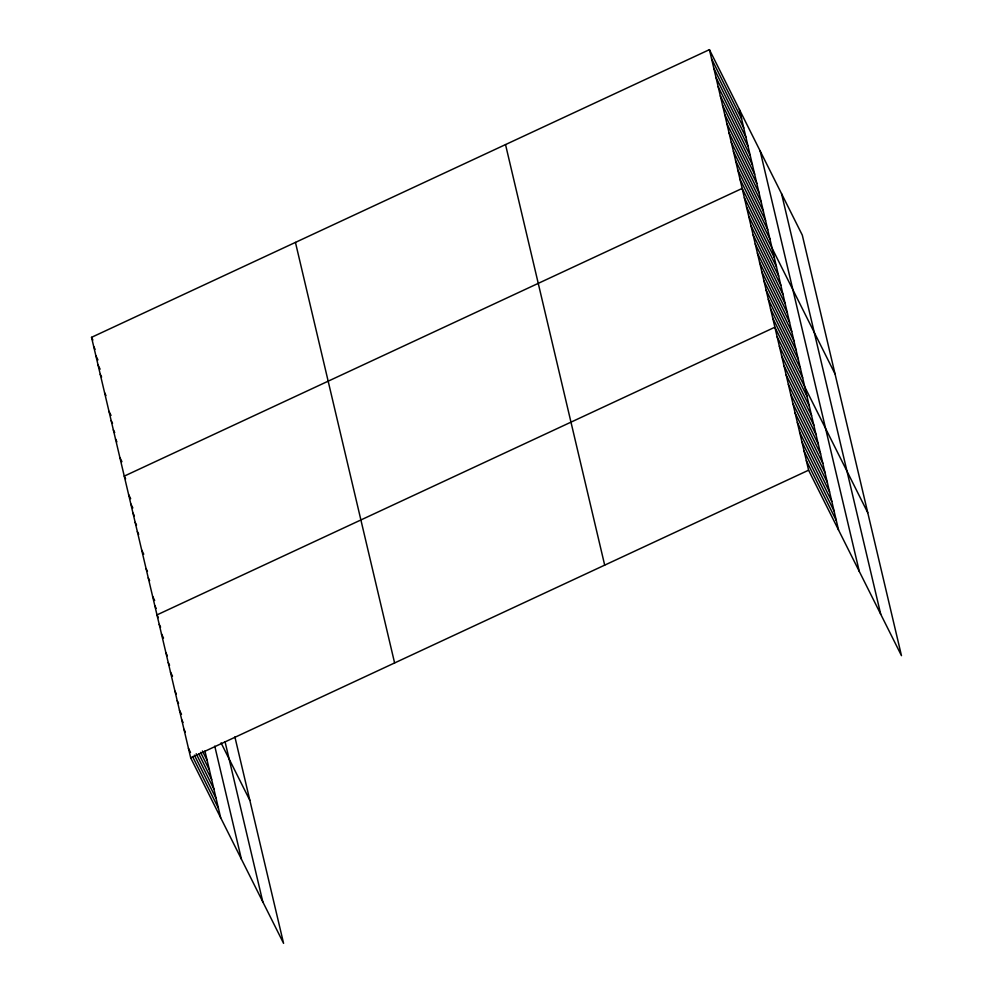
<?xml version="1.0" encoding="UTF-8"?>
<svg xmlns="http://www.w3.org/2000/svg" width="993" height="993" viewBox="0 0 993 993"><rect width="100%" height="100%" fill="white"/><g stroke="black" fill="none" stroke-linecap="round" stroke-linejoin="round"><path stroke-width="1.49" d="M234.894 736.918L283.576 943.35L190.706 757.882L91.53 337.335L709.424 49.65L802.294 235.118L901.47 655.665L808.6 470.198L709.424 49.65M190.706 757.882L808.6 470.198M711.609 58.897L741.56 118.713M713.793 68.157L743.745 127.96M715.965 77.404L745.917 137.22M718.15 86.664L748.101 146.468M720.335 95.911L750.286 155.715M722.519 105.159L752.471 164.975M724.704 114.418L754.643 174.222M726.876 123.666L756.827 183.482M729.061 132.913L759.012 192.729M731.245 142.173L761.197 201.976M733.43 151.42L763.381 211.236M735.602 160.68L765.553 220.483M737.787 169.927L767.738 229.743M739.971 179.174L769.923 238.99M835.026 373.902L742.156 188.434L124.262 476.119L125.615 478.837M744.328 197.681L774.279 257.497M746.513 206.941L776.464 266.745M748.697 216.189L778.649 276.004M750.882 225.436L780.833 285.252M753.066 234.696L783.005 294.499M755.239 243.943L785.19 303.759M757.423 253.203L787.375 313.006M759.608 262.45L789.559 322.253M761.792 271.697L791.744 331.513M763.965 280.957L793.916 340.76M766.149 290.204L796.101 350.02M768.334 299.452L798.285 359.267M770.518 308.711L800.47 368.515M772.691 317.959L802.642 377.774M867.745 512.673L774.875 327.218L156.981 614.903L158.346 617.621M777.122 336.751L807.073 396.555M779.368 346.284L809.32 406.087M781.615 355.817L811.566 415.62M783.874 365.35L813.813 425.153M786.121 374.87L816.072 434.686M788.368 384.403L818.319 444.219M790.614 393.936L820.566 453.751M792.861 403.468L822.812 463.284M795.108 413.001L825.059 472.817M797.354 422.534L827.306 482.35M799.601 432.067L829.552 491.883M801.847 441.6L831.799 501.415M804.094 451.132L834.046 510.948M806.341 460.665L836.292 520.481M91.53 337.335L92.895 340.053M93.714 346.582L95.08 349.3M95.899 355.842L97.935 359.913M98.071 365.089L100.119 369.173M100.256 374.349L101.621 377.067M104.625 392.843L105.978 395.562M108.982 411.35L111.03 415.434M111.166 420.61L112.532 423.328M113.351 429.857L114.716 432.576M115.536 439.105L116.889 441.823M119.892 457.612L121.94 461.695M128.618 494.626L130.666 498.697M130.803 503.873L132.839 507.957M132.988 513.12L134.34 515.839M135.172 522.38L136.525 525.098M137.344 531.627L138.71 534.346M141.714 550.134L143.749 554.206M146.07 568.641L147.436 571.36M148.255 577.889L149.62 580.607M152.624 596.396L154.66 600.467M154.796 605.643L156.162 608.361M221.067 742.876L249.851 800.358M159.228 624.436L160.593 627.154M161.474 633.968L163.522 638.04M165.98 653.034L167.333 655.752M168.227 662.567L169.58 665.285M170.473 672.087L172.509 676.171M174.967 691.153L176.332 693.871M177.213 700.686L178.579 703.404M202.398 750.981L207.165 760.501M179.46 710.218L181.508 714.302M200.561 752.359L209.411 770.034M181.707 719.751L183.072 722.47M198.724 753.737L211.658 779.567M183.953 729.284L185.319 732.002M196.204 753.761L213.905 789.1M194.367 755.127L216.151 798.633M188.447 748.35L190.495 752.433M192.53 756.505L218.398 808.165M781.541 193.647L880.704 614.195M760.141 150.924L859.305 571.471M739.375 109.466L838.551 530.014M505.524 144.581L604.687 565.141M295.442 242.404L394.606 662.952M225.039 741.709L262.81 901.88M214.761 746.128L241.411 859.156M204.918 750.969L220.657 817.698"/></g></svg>
